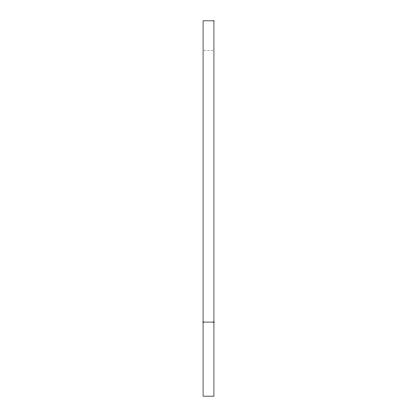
<?xml version="1.0" encoding="UTF-8"?>
<svg xmlns="http://www.w3.org/2000/svg" width="417" height="417" viewBox="0 0 417 417"><rect width="100%" height="100%" fill="white"/><g stroke="black" fill="none" stroke-linecap="round" stroke-linejoin="round"><path stroke-width="0.31" stroke-dasharray="2.08 1.56" d="M203.704 50.478L213.296 50.478"/><path stroke-width="0.63" d="M203.069 322.075L213.931 322.075M213.931 20.85L203.069 20.85L203.069 396.15L213.931 396.15L213.931 20.85"/></g></svg>
